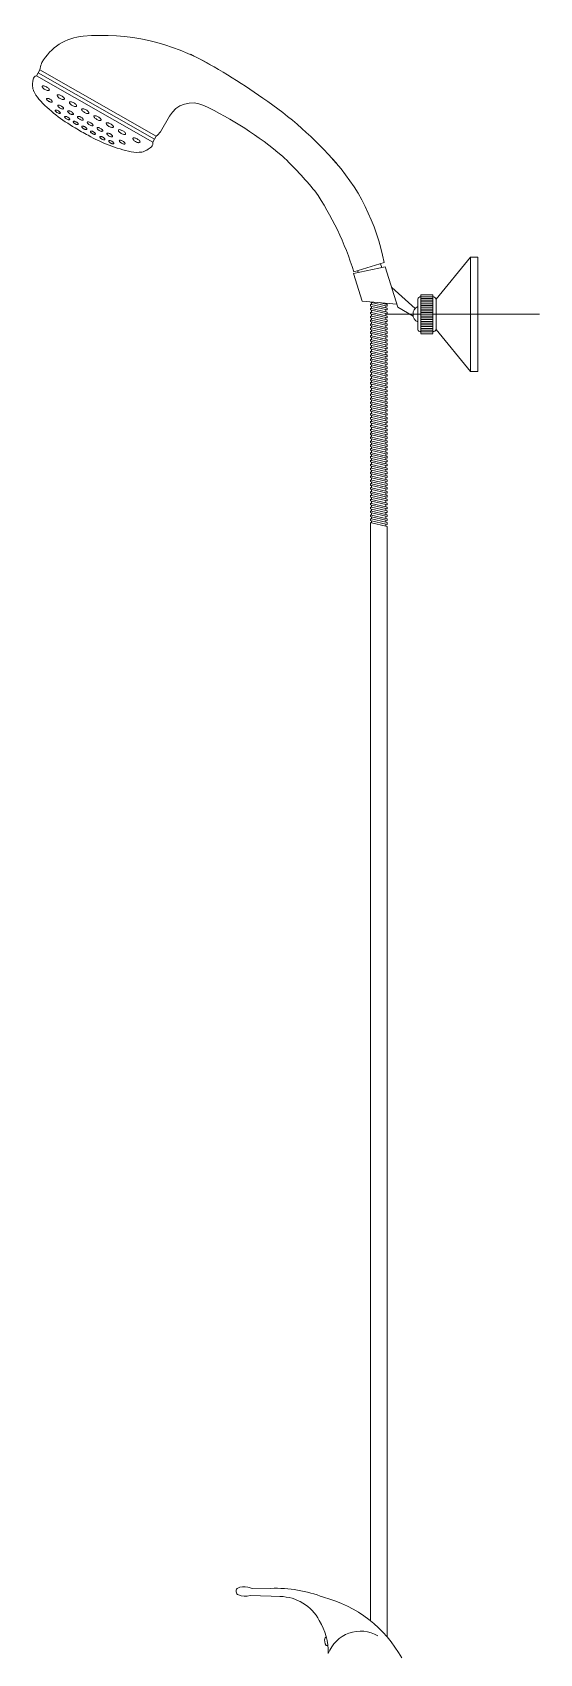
# Model space of a CAD drawing. Header units: inches. Extents: x 274208 to 641690, y -81912 to 129129.
# Drawn here: x 433524 to 433708, y -12801 to -12212 of the extents above; entities that cross this region are included whole.
import ezdxf

# ---------------------------------------------------------------- set-up
doc = ezdxf.new("R2010")
doc.units = ezdxf.units.IN
doc.header["$MEASUREMENT"] = 0
doc.layers.add('03.Manh', color=251, linetype='Continuous', lineweight=13)

# ---------------------------------------------------------------- blocks, each defined once
blk = doc.blocks.new('VOISEN')
for p, q in [((101.54, 1374.84), (167.65, 1412.54)), ((102.5, 1373.14), (168.61, 1410.85)), ((103.47, 1371.45), (169.58, 1409.15)), ((166.5, 1416.57), (166.51, 1416.56)), ((169.58, 1409.15), (167.65, 1412.54)), ((94.06, 1386.14), (99.08, 1377.34)), ((103.47, 1371.45), (101.54, 1374.84)), ((-81.03, 1306.12), (-81.03, 1241.34)), ((-76.75, 1306.12), (-81.03, 1306.12)), ((-76.75, 1306.12), (-76.75, 1241.34)), ((-57.26, 1282.36), (-76.75, 1306.12)), ((-28.34, 1300.66), (-35.68, 1277.79)), ((-28.34, 1300.66), (-10.43, 1296.78)), ((-27.77, 1303.05), (-10.57, 1297.78)), ((-26.45, 1300.25), (-25.78, 1302.44)), ((-13.16, 1297.37), (-12.82, 1298.47)), ((-45.35, 1276.99), (-32.13, 1288.85)), ((-10.43, 1296.78), (-15.41, 1281.26)), ((-57.26, 1282.36), (-57.26, 1273.73)), ((-55.46, 1284.71), (-55.46, 1262.75)), ((-48.68, 1284.71), (-55.46, 1284.71)), ((-48.68, 1283.71), (-55.46, 1283.71)), ((-48.68, 1282.71), (-55.46, 1282.71)), ((-48.68, 1281.71), (-55.46, 1281.71)), ((-48.68, 1280.71), (-55.46, 1280.71)), ((-48.68, 1279.71), (-55.46, 1279.71)), ((-48.68, 1262.75), (-48.68, 1284.71)), ((-46.87, 1282.36), (-46.87, 1273.73)), ((-35.11, 1279.56), (-15.41, 1281.26)), ((-29.46, 1279.39), (-28.73, 1279.56)), ((-29.46, 1279.39), (-29.46, 1278.39)), ((-28.73, 1279.56), (-24.99, 1280.43)), ((-28.73, 1278.56), (-20.73, 1280.43)), ((-28.73, 1280.11), (-28.73, 1279.56)), ((-28.73, 1277.35), (-20.73, 1279.22)), ((-20.73, 1280.43), (-20, 1280.61)), ((-20.73, 1280.43), (-20.73, 1279.22)), ((-20.73, 1279.22), (-20, 1279.39)), ((-20, 1280.86), (-20, 1280.61)), ((-20, 1279.39), (-20, 1278.39)), ((-29.09, 1273.73), (-116.06, 1273.73)), ((-57.26, 1265.1), (-57.26, 1273.73)), ((-48.68, 1278.71), (-55.46, 1278.71)), ((-48.68, 1277.71), (-55.46, 1277.71)), ((-48.68, 1276.71), (-55.46, 1276.71)), ((-48.68, 1275.71), (-55.46, 1275.71)), ((-48.68, 1274.71), (-55.46, 1274.71)), ((-48.68, 1273.71), (-55.46, 1273.71)), ((-48.68, 1272.71), (-55.46, 1272.71)), ((-48.68, 1271.71), (-55.46, 1271.71)), ((-48.68, 1270.71), (-55.46, 1270.71)), ((-46.87, 1265.1), (-46.87, 1273.73)), ((-44.31, 1272.71), (-35.68, 1277.79)), ((-29.46, 1278.39), (-28.73, 1278.56)), ((-29.46, 1277.18), (-28.73, 1277.35)), ((-29.46, 1277.18), (-29.46, 1276.18)), ((-29.46, 1276.18), (-28.73, 1276.35)), ((-29.46, 1274.96), (-28.73, 1275.13)), ((-29.46, 1274.96), (-29.46, 1273.97)), ((-29.46, 1273.97), (-28.73, 1274.14)), ((-29.46, 1272.75), (-28.73, 1272.92)), ((-29.46, 1272.75), (-29.46, 1271.76)), ((-29.46, 1271.76), (-28.73, 1271.93)), ((-29.46, 1270.54), (-28.73, 1270.71)), ((-29.46, 1270.54), (-29.46, 1269.54)), ((-28.73, 1278.56), (-28.73, 1277.35)), ((-28.73, 1276.35), (-20.73, 1278.22)), ((-28.73, 1275.13), (-20.73, 1277)), ((-28.73, 1276.35), (-28.73, 1275.13)), ((-28.73, 1274.14), (-20.73, 1276.01)), ((-28.73, 1272.92), (-20.73, 1274.79)), ((-28.73, 1274.14), (-28.73, 1272.92)), ((-28.73, 1271.93), (-20.73, 1273.8)), ((-28.73, 1270.71), (-20.73, 1272.58)), ((-28.73, 1271.93), (-28.73, 1270.71)), ((-28.73, 1269.71), (-20.73, 1271.58)), ((-28.73, 1268.5), (-20.73, 1270.37)), ((-20.73, 1278.22), (-20, 1278.39)), ((-20.73, 1278.22), (-20.73, 1277)), ((-20.73, 1277), (-20, 1277.18)), ((-20.73, 1276.01), (-20, 1276.18)), ((-20.73, 1276.01), (-20.73, 1274.79)), ((-20.73, 1274.79), (-20, 1274.96)), ((-20.73, 1273.8), (-20, 1273.97)), ((-20.73, 1273.8), (-20.73, 1272.58)), ((-20.73, 1272.58), (-20, 1272.75)), ((-20.73, 1271.58), (-20, 1271.76)), ((-20.73, 1271.58), (-20.73, 1270.37)), ((-20.73, 1270.37), (-20, 1270.54)), ((-20, 1277.18), (-20, 1276.18)), ((-20, 1274.96), (-20, 1273.97)), ((-20, 1272.75), (-20, 1271.76)), ((-20, 1270.54), (-20, 1269.54)), ((-57.26, 1265.1), (-76.75, 1241.34)), ((-48.68, 1269.71), (-55.46, 1269.71)), ((-48.68, 1268.71), (-55.46, 1268.71)), ((-48.68, 1267.71), (-55.46, 1267.71)), ((-48.68, 1266.71), (-55.46, 1266.71)), ((-48.68, 1265.71), (-55.46, 1265.71)), ((-48.68, 1264.71), (-55.46, 1264.71)), ((-48.68, 1263.71), (-55.46, 1263.71)), ((-48.68, 1262.71), (-55.46, 1262.71)), ((-29.46, 1269.54), (-28.73, 1269.71)), ((-29.46, 1268.33), (-28.73, 1268.5)), ((-29.46, 1268.33), (-29.46, 1267.33)), ((-29.46, 1267.33), (-28.73, 1267.5)), ((-29.46, 1266.11), (-28.73, 1266.28)), ((-29.46, 1266.11), (-29.46, 1265.12)), ((-29.46, 1265.12), (-28.73, 1265.29)), ((-29.46, 1263.9), (-28.73, 1264.07)), ((-29.46, 1263.9), (-29.46, 1262.91)), ((-29.46, 1262.91), (-28.73, 1263.08)), ((-29.46, 1261.69), (-28.73, 1261.86)), ((-29.46, 1261.69), (-29.46, 1260.69)), ((-29.46, 1260.69), (-28.73, 1260.86)), ((-28.73, 1269.71), (-28.73, 1268.5)), ((-28.73, 1267.5), (-20.73, 1269.37)), ((-28.73, 1266.28), (-20.73, 1268.15)), ((-28.73, 1267.5), (-28.73, 1266.28)), ((-28.73, 1265.29), (-20.73, 1267.16)), ((-28.73, 1264.07), (-20.73, 1265.94)), ((-28.73, 1265.29), (-28.73, 1264.07)), ((-28.73, 1263.08), (-20.73, 1264.95)), ((-28.73, 1261.86), (-20.73, 1263.73)), ((-28.73, 1263.08), (-28.73, 1261.86)), ((-28.73, 1260.86), (-20.73, 1262.73)), ((-28.73, 1259.65), (-20.73, 1261.52)), ((-28.73, 1260.86), (-28.73, 1259.65)), ((-20.73, 1269.37), (-20, 1269.54)), ((-20.73, 1269.37), (-20.73, 1268.15)), ((-20.73, 1268.15), (-20, 1268.33)), ((-20.73, 1267.16), (-20, 1267.33)), ((-20.73, 1267.16), (-20.73, 1265.94)), ((-20.73, 1265.94), (-20, 1266.11)), ((-20.73, 1264.95), (-20, 1265.12)), ((-20.73, 1264.95), (-20.73, 1263.73)), ((-20.73, 1263.73), (-20, 1263.9)), ((-20.73, 1262.73), (-20, 1262.91)), ((-20.73, 1262.73), (-20.73, 1261.52)), ((-20.73, 1261.52), (-20, 1261.69)), ((-20.73, 1260.52), (-20, 1260.69)), ((-20, 1268.33), (-20, 1267.33)), ((-20, 1266.11), (-20, 1265.12)), ((-20, 1263.9), (-20, 1262.91)), ((-20, 1261.69), (-20, 1260.69)), ((-29.46, 1259.48), (-28.73, 1259.65)), ((-29.46, 1259.48), (-29.46, 1258.48)), ((-29.46, 1258.48), (-28.73, 1258.65)), ((-29.46, 1257.26), (-28.73, 1257.43)), ((-29.46, 1257.26), (-29.46, 1256.27)), ((-29.46, 1256.27), (-28.73, 1256.44)), ((-29.46, 1255.05), (-28.73, 1255.22)), ((-29.46, 1255.05), (-29.46, 1254.06)), ((-29.46, 1254.06), (-28.73, 1254.23)), ((-29.46, 1252.84), (-28.73, 1253.01)), ((-29.46, 1252.84), (-29.46, 1251.84)), ((-29.46, 1251.84), (-28.73, 1252.01)), ((-28.73, 1258.65), (-20.73, 1260.52)), ((-28.73, 1257.43), (-20.73, 1259.3)), ((-28.73, 1258.65), (-28.73, 1257.43)), ((-28.73, 1256.44), (-20.73, 1258.31)), ((-28.73, 1255.22), (-20.73, 1257.09)), ((-28.73, 1256.44), (-28.73, 1255.22)), ((-28.73, 1254.23), (-20.73, 1256.1)), ((-28.73, 1253.01), (-20.73, 1254.88)), ((-28.73, 1254.23), (-28.73, 1253.01)), ((-28.73, 1252.01), (-20.73, 1253.88)), ((-28.73, 1250.8), (-20.73, 1252.67)), ((-28.73, 1252.01), (-28.73, 1250.8)), ((-28.73, 1249.8), (-20.73, 1251.67)), ((-20.73, 1260.52), (-20.73, 1259.3)), ((-20.73, 1259.3), (-20, 1259.48)), ((-20.73, 1258.31), (-20, 1258.48)), ((-20.73, 1258.31), (-20.73, 1257.09)), ((-20.73, 1257.09), (-20, 1257.26)), ((-20.73, 1256.1), (-20, 1256.27)), ((-20.73, 1256.1), (-20.73, 1254.88)), ((-20.73, 1254.88), (-20, 1255.05)), ((-20.73, 1253.88), (-20, 1254.06)), ((-20.73, 1253.88), (-20.73, 1252.67)), ((-20.73, 1252.67), (-20, 1252.84)), ((-20.73, 1251.67), (-20, 1251.84)), ((-20.73, 1251.67), (-20.73, 1250.45)), ((-20, 1259.48), (-20, 1258.48)), ((-20, 1257.26), (-20, 1256.27)), ((-20, 1255.05), (-20, 1254.06)), ((-20, 1252.84), (-20, 1251.84)), ((-29.46, 1250.63), (-28.73, 1250.8)), ((-29.46, 1250.63), (-29.46, 1249.63)), ((-29.46, 1249.63), (-28.73, 1249.8)), ((-29.46, 1248.41), (-28.73, 1248.58)), ((-29.46, 1248.41), (-29.46, 1247.42)), ((-29.46, 1247.42), (-28.73, 1247.59)), ((-29.46, 1246.2), (-28.73, 1246.37)), ((-29.46, 1246.2), (-29.46, 1245.21)), ((-29.46, 1245.21), (-28.73, 1245.38)), ((-29.46, 1243.99), (-28.73, 1244.16)), ((-29.46, 1243.99), (-29.46, 1242.99)), ((-29.46, 1242.99), (-28.73, 1243.16)), ((-28.73, 1248.58), (-20.73, 1250.45)), ((-28.73, 1249.8), (-28.73, 1248.58)), ((-28.73, 1247.59), (-20.73, 1249.46)), ((-28.73, 1246.37), (-20.73, 1248.24)), ((-28.73, 1247.59), (-28.73, 1246.37)), ((-28.73, 1245.38), (-20.73, 1247.25)), ((-28.73, 1244.16), (-20.73, 1246.03)), ((-28.73, 1245.38), (-28.73, 1244.16)), ((-28.73, 1243.16), (-20.73, 1245.03)), ((-28.73, 1241.95), (-20.73, 1243.82)), ((-28.73, 1243.16), (-28.73, 1241.95)), ((-28.73, 1240.95), (-20.73, 1242.82)), ((-20.73, 1250.45), (-20, 1250.63)), ((-20.73, 1249.46), (-20, 1249.63)), ((-20.73, 1249.46), (-20.73, 1248.24)), ((-20.73, 1248.24), (-20, 1248.41)), ((-20.73, 1247.25), (-20, 1247.42)), ((-20.73, 1247.25), (-20.73, 1246.03)), ((-20.73, 1246.03), (-20, 1246.2)), ((-20.73, 1245.03), (-20, 1245.21)), ((-20.73, 1245.03), (-20.73, 1243.82)), ((-20.73, 1243.82), (-20, 1243.99)), ((-20.73, 1242.82), (-20, 1242.99)), ((-20.73, 1242.82), (-20.73, 1241.6)), ((-20, 1250.63), (-20, 1249.63)), ((-20, 1248.41), (-20, 1247.42)), ((-20, 1246.2), (-20, 1245.21)), ((-20, 1243.99), (-20, 1242.99)), ((-76.75, 1241.34), (-81.03, 1241.34)), ((-29.46, 1241.78), (-28.73, 1241.95)), ((-29.46, 1241.78), (-29.46, 1240.78)), ((-29.46, 1240.78), (-28.73, 1240.95)), ((-29.46, 1239.56), (-28.73, 1239.73)), ((-29.46, 1239.56), (-29.46, 1238.57)), ((-29.46, 1238.57), (-28.73, 1238.74)), ((-29.46, 1237.35), (-28.73, 1237.52)), ((-29.46, 1237.35), (-29.46, 1236.36)), ((-29.46, 1236.36), (-28.73, 1236.53)), ((-29.46, 1235.14), (-28.73, 1235.31)), ((-29.46, 1235.14), (-29.46, 1234.14)), ((-29.46, 1234.14), (-28.73, 1234.31)), ((-29.46, 1232.93), (-28.73, 1233.1)), ((-28.73, 1239.73), (-20.73, 1241.6)), ((-28.73, 1240.95), (-28.73, 1239.73)), ((-28.73, 1238.74), (-20.73, 1240.61)), ((-28.73, 1237.52), (-20.73, 1239.39)), ((-28.73, 1238.74), (-28.73, 1237.52)), ((-28.73, 1236.53), (-20.73, 1238.4)), ((-28.73, 1235.31), (-20.73, 1237.18)), ((-28.73, 1236.53), (-28.73, 1235.31)), ((-28.73, 1234.31), (-20.73, 1236.18)), ((-28.73, 1233.1), (-20.73, 1234.97)), ((-28.73, 1234.31), (-28.73, 1233.1)), ((-28.73, 1232.1), (-20.73, 1233.97)), ((-20.73, 1241.6), (-20, 1241.78)), ((-20.73, 1240.61), (-20, 1240.78)), ((-20.73, 1240.61), (-20.73, 1239.39)), ((-20.73, 1239.39), (-20, 1239.56)), ((-20.73, 1238.4), (-20, 1238.57)), ((-20.73, 1238.4), (-20.73, 1237.18)), ((-20.73, 1237.18), (-20, 1237.35)), ((-20.73, 1236.18), (-20, 1236.36)), ((-20.73, 1236.18), (-20.73, 1234.97)), ((-20.73, 1234.97), (-20, 1235.14)), ((-20.73, 1233.97), (-20, 1234.14)), ((-20.73, 1233.97), (-20.73, 1232.75)), ((-20, 1241.78), (-20, 1240.78)), ((-20, 1239.56), (-20, 1238.57)), ((-20, 1237.35), (-20, 1236.36)), ((-20, 1235.14), (-20, 1234.14)), ((-29.46, 1232.93), (-29.46, 1231.93)), ((-29.46, 1231.93), (-28.73, 1232.1)), ((-29.46, 1230.71), (-28.73, 1230.88)), ((-29.46, 1230.71), (-29.46, 1229.72)), ((-29.46, 1229.72), (-28.73, 1229.89)), ((-29.46, 1228.5), (-28.73, 1228.67)), ((-29.46, 1228.5), (-29.46, 1227.51)), ((-29.46, 1227.51), (-28.73, 1227.68)), ((-29.46, 1226.29), (-28.73, 1226.46)), ((-29.46, 1226.29), (-29.46, 1225.29)), ((-29.46, 1225.29), (-28.73, 1225.46)), ((-29.46, 1224.08), (-28.73, 1224.25)), ((-29.46, 1224.08), (-29.46, 1223.08)), ((-28.73, 1230.88), (-20.73, 1232.75)), ((-28.73, 1232.1), (-28.73, 1230.88)), ((-28.73, 1229.89), (-20.73, 1231.76)), ((-28.73, 1228.67), (-20.73, 1230.54)), ((-28.73, 1229.89), (-28.73, 1228.67)), ((-28.73, 1227.68), (-20.73, 1229.55)), ((-28.73, 1226.46), (-20.73, 1228.33)), ((-28.73, 1227.68), (-28.73, 1226.46)), ((-28.73, 1225.46), (-20.73, 1227.33)), ((-28.73, 1224.25), (-20.73, 1226.12)), ((-28.73, 1225.46), (-28.73, 1224.25)), ((-28.73, 1223.25), (-20.73, 1225.12)), ((-28.73, 1222.03), (-20.73, 1223.9)), ((-20.73, 1232.75), (-20, 1232.93)), ((-20.73, 1231.76), (-20, 1231.93)), ((-20.73, 1231.76), (-20.73, 1230.54)), ((-20.73, 1230.54), (-20, 1230.71)), ((-20.73, 1229.55), (-20, 1229.72)), ((-20.73, 1229.55), (-20.73, 1228.33)), ((-20.73, 1228.33), (-20, 1228.5)), ((-20.73, 1227.33), (-20, 1227.51)), ((-20.73, 1227.33), (-20.73, 1226.12)), ((-20.73, 1226.12), (-20, 1226.29)), ((-20.73, 1225.12), (-20, 1225.29)), ((-20.73, 1225.12), (-20.73, 1223.9)), ((-20.73, 1223.9), (-20, 1224.08)), ((-20, 1232.93), (-20, 1231.93)), ((-20, 1230.71), (-20, 1229.72)), ((-20, 1228.5), (-20, 1227.51)), ((-20, 1226.29), (-20, 1225.29)), ((-20, 1224.08), (-20, 1223.08)), ((-29.46, 1223.08), (-28.73, 1223.25)), ((-29.46, 1221.86), (-28.73, 1222.03)), ((-29.46, 1221.86), (-29.46, 1220.87)), ((-29.46, 1220.87), (-28.73, 1221.04)), ((-29.46, 1219.65), (-28.73, 1219.82)), ((-29.46, 1219.65), (-29.46, 1218.66)), ((-29.46, 1218.66), (-28.73, 1218.83)), ((-29.46, 1217.44), (-28.73, 1217.61)), ((-29.46, 1217.44), (-29.46, 1216.44)), ((-29.46, 1216.44), (-28.73, 1216.61)), ((-29.46, 1215.23), (-28.73, 1215.4)), ((-29.46, 1215.23), (-29.46, 1214.23)), ((-28.73, 1223.25), (-28.73, 1222.03)), ((-28.73, 1221.04), (-20.73, 1222.91)), ((-28.73, 1219.82), (-20.73, 1221.69)), ((-28.73, 1221.04), (-28.73, 1219.82)), ((-28.73, 1218.83), (-20.73, 1220.7)), ((-28.73, 1217.61), (-20.73, 1219.48)), ((-28.73, 1218.83), (-28.73, 1217.61)), ((-28.73, 1216.61), (-20.73, 1218.48)), ((-28.73, 1215.4), (-20.73, 1217.27)), ((-28.73, 1216.61), (-28.73, 1215.4)), ((-28.73, 1214.4), (-20.73, 1216.27)), ((-28.73, 1213.18), (-20.73, 1215.05)), ((-20.73, 1222.91), (-20, 1223.08)), ((-20.73, 1222.91), (-20.73, 1221.69)), ((-20.73, 1221.69), (-20, 1221.86)), ((-20.73, 1220.7), (-20, 1220.87)), ((-20.73, 1220.7), (-20.73, 1219.48)), ((-20.73, 1219.48), (-20, 1219.65)), ((-20.73, 1218.48), (-20, 1218.66)), ((-20.73, 1218.48), (-20.73, 1217.27)), ((-20.73, 1217.27), (-20, 1217.44)), ((-20.73, 1216.27), (-20, 1216.44)), ((-20.73, 1216.27), (-20.73, 1215.05)), ((-20.73, 1215.05), (-20, 1215.23)), ((-20, 1221.86), (-20, 1220.87)), ((-20, 1219.65), (-20, 1218.66)), ((-20, 1217.44), (-20, 1216.44)), ((-20, 1215.23), (-20, 1214.23)), ((-29.46, 1214.23), (-28.73, 1214.4)), ((-29.46, 1213.01), (-28.73, 1213.18)), ((-29.46, 1213.01), (-29.46, 1212.02)), ((-29.46, 1212.02), (-28.73, 1212.19)), ((-29.46, 1210.8), (-28.73, 1210.97)), ((-29.46, 1210.8), (-29.46, 1209.81)), ((-29.46, 1209.81), (-28.73, 1209.98)), ((-29.46, 1208.59), (-28.73, 1208.76)), ((-29.46, 1208.59), (-29.46, 1207.59)), ((-29.46, 1207.59), (-28.73, 1207.76)), ((-29.46, 1206.38), (-28.73, 1206.55)), ((-29.46, 1206.38), (-29.46, 1205.38)), ((-29.46, 1205.38), (-28.73, 1205.55)), ((-28.73, 1214.4), (-28.73, 1213.18)), ((-28.73, 1212.19), (-20.73, 1214.06)), ((-28.73, 1210.97), (-20.73, 1212.84)), ((-28.73, 1212.19), (-28.73, 1210.97)), ((-28.73, 1209.98), (-20.73, 1211.85)), ((-28.73, 1208.76), (-20.73, 1210.63)), ((-28.73, 1209.98), (-28.73, 1208.76)), ((-28.73, 1207.76), (-20.73, 1209.63)), ((-28.73, 1206.55), (-20.73, 1208.42)), ((-28.73, 1207.76), (-28.73, 1206.55)), ((-28.73, 1205.55), (-20.73, 1207.42)), ((-28.73, 1204.33), (-20.73, 1206.2)), ((-28.73, 1205.55), (-28.73, 1204.33)), ((-20.73, 1214.06), (-20, 1214.23)), ((-20.73, 1214.06), (-20.73, 1212.84)), ((-20.73, 1212.84), (-20, 1213.01)), ((-20.73, 1211.85), (-20, 1212.02)), ((-20.73, 1211.85), (-20.73, 1210.63)), ((-20.73, 1210.63), (-20, 1210.8)), ((-20.73, 1209.63), (-20, 1209.81)), ((-20.73, 1209.63), (-20.73, 1208.42)), ((-20.73, 1208.42), (-20, 1208.59)), ((-20.73, 1207.42), (-20, 1207.59)), ((-20.73, 1207.42), (-20.73, 1206.2)), ((-20.73, 1206.2), (-20, 1206.38)), ((-20, 1213.01), (-20, 1212.02)), ((-20, 1210.8), (-20, 1209.81)), ((-20, 1208.59), (-20, 1207.59)), ((-20, 1206.38), (-20, 1205.38)), ((-29.46, 1204.16), (-28.73, 1204.33)), ((-29.46, 1204.16), (-29.46, 1203.17)), ((-29.46, 1203.17), (-28.73, 1203.34)), ((-29.46, 1201.95), (-28.73, 1202.12)), ((-29.46, 1201.95), (-29.46, 1200.96)), ((-29.46, 1200.96), (-28.73, 1201.13)), ((-29.46, 1199.74), (-28.73, 1199.91)), ((-29.46, 1199.74), (-29.46, 1198.74)), ((-29.46, 1198.74), (-28.73, 1198.91)), ((-29.46, 1197.53), (-28.73, 1197.7)), ((-29.46, 1197.53), (-29.46, 1196.53)), ((-29.46, 1196.53), (-28.73, 1196.7)), ((-28.73, 1203.34), (-20.73, 1205.21)), ((-28.73, 1202.12), (-20.73, 1203.99)), ((-28.73, 1203.34), (-28.73, 1202.12)), ((-28.73, 1201.13), (-20.73, 1203)), ((-28.73, 1199.91), (-20.73, 1201.78)), ((-28.73, 1201.13), (-28.73, 1199.91)), ((-28.73, 1198.91), (-20.73, 1200.78)), ((-28.73, 1197.7), (-20.73, 1199.57)), ((-28.73, 1198.91), (-28.73, 1197.7)), ((-28.73, 1196.7), (-20.73, 1198.57)), ((-28.73, 1195.48), (-20.73, 1197.35)), ((-28.73, 1196.7), (-28.73, 1195.48)), ((-28.73, 1194.49), (-20.73, 1196.36)), ((-20.73, 1205.21), (-20, 1205.38)), ((-20.73, 1205.21), (-20.73, 1203.99)), ((-20.73, 1203.99), (-20, 1204.16)), ((-20.73, 1203), (-20, 1203.17)), ((-20.73, 1203), (-20.73, 1201.78)), ((-20.73, 1201.78), (-20, 1201.95)), ((-20.73, 1200.78), (-20, 1200.96)), ((-20.73, 1200.78), (-20.73, 1199.57)), ((-20.73, 1199.57), (-20, 1199.74)), ((-20.73, 1198.57), (-20, 1198.74)), ((-20.73, 1198.57), (-20.73, 1197.35)), ((-20.73, 1197.35), (-20, 1197.53)), ((-20.73, 1196.36), (-20, 1196.53)), ((-20.73, 1196.36), (-20.73, 1195.14)), ((-20, 1204.16), (-20, 1203.17)), ((-20, 1201.95), (-20, 1200.96)), ((-20, 1199.74), (-20, 1198.74)), ((-20, 1197.53), (-20, 1196.53)), ((-29.46, 1195.31), (-28.73, 1195.48)), ((-29.46, 1195.31), (-29.46, 1194.32)), ((-29.46, 1194.32), (-28.73, 1194.49)), ((-29.46, 1193.1), (-28.73, 1193.27)), ((-29.46, 1193.1), (-29.46, 1192.11)), ((-29.46, 1192.11), (-28.73, 1192.28)), ((-29.46, 1190.89), (-28.73, 1191.06)), ((-29.46, 1190.89), (-29.46, 1189.89)), ((-29.46, 1189.89), (-28.73, 1190.06)), ((-29.46, 1188.68), (-28.73, 1188.85)), ((-29.46, 1188.68), (-29.46, 1187.68)), ((-29.46, 1187.68), (-28.73, 1187.85)), ((-28.73, 1193.27), (-20.73, 1195.14)), ((-28.73, 1194.49), (-28.73, 1193.27)), ((-28.73, 1192.28), (-20.73, 1194.15)), ((-28.73, 1191.06), (-20.73, 1192.93)), ((-28.73, 1192.28), (-28.73, 1191.06)), ((-28.73, 1190.06), (-20.73, 1191.93)), ((-28.73, 1188.85), (-20.73, 1190.72)), ((-28.73, 1190.06), (-28.73, 1188.85)), ((-28.73, 1187.85), (-20.73, 1189.72)), ((-28.73, 1186.63), (-20.73, 1188.5)), ((-28.73, 1187.85), (-28.73, 1186.63)), ((-28.73, 1185.64), (-20.73, 1187.51)), ((-20.73, 1195.14), (-20, 1195.31)), ((-20.73, 1194.15), (-20, 1194.32)), ((-20.73, 1194.15), (-20.73, 1192.93)), ((-20.73, 1192.93), (-20, 1193.1)), ((-20.73, 1191.93), (-20, 1192.11)), ((-20.73, 1191.93), (-20.73, 1190.72)), ((-20.73, 1190.72), (-20, 1190.89)), ((-20.73, 1189.72), (-20, 1189.89)), ((-20.73, 1189.72), (-20.73, 1188.5)), ((-20.73, 1188.5), (-20, 1188.68)), ((-20.73, 1187.51), (-20, 1187.68)), ((-20.73, 1187.51), (-20.73, 1186.29)), ((-20, 1195.31), (-20, 1194.32)), ((-20, 1193.1), (-20, 1192.11)), ((-20, 1190.89), (-20, 1189.89)), ((-20, 1188.68), (-20, 1187.68)), ((-29.46, 1186.46), (-28.73, 1186.63)), ((-29.46, 1186.46), (-29.46, 1185.47)), ((-29.46, 1185.47), (-28.73, 1185.64)), ((-29.46, 1184.25), (-28.73, 1184.42)), ((-29.46, 1184.25), (-29.46, 1183.26)), ((-29.46, 1183.26), (-28.73, 1183.43)), ((-29.46, 1182.04), (-28.73, 1182.21)), ((-29.46, 1182.04), (-29.46, 1181.04)), ((-29.46, 1181.04), (-28.73, 1181.21)), ((-29.46, 1179.83), (-28.73, 1180)), ((-29.46, 1179.83), (-29.46, 1178.83)), ((-29.46, 1178.83), (-28.73, 1179)), ((-28.73, 1184.42), (-20.73, 1186.29)), ((-28.73, 1185.64), (-28.73, 1184.42)), ((-28.73, 1183.43), (-20.73, 1185.3)), ((-28.73, 1182.21), (-20.73, 1184.08)), ((-28.73, 1183.43), (-28.73, 1182.21)), ((-28.73, 1181.21), (-20.73, 1183.08)), ((-28.73, 1180), (-20.73, 1181.87)), ((-28.73, 1181.21), (-28.73, 1180)), ((-28.73, 1179), (-20.73, 1180.87)), ((-28.73, 1177.78), (-20.73, 1179.65)), ((-28.73, 1179), (-28.73, 1177.78)), ((-28.73, 1176.79), (-20.73, 1178.66)), ((-20.73, 1186.29), (-20, 1186.46)), ((-20.73, 1185.3), (-20, 1185.47)), ((-20.73, 1185.3), (-20.73, 1184.08)), ((-20.73, 1184.08), (-20, 1184.25)), ((-20.73, 1183.08), (-20, 1183.26)), ((-20.73, 1183.08), (-20.73, 1181.87)), ((-20.73, 1181.87), (-20, 1182.04)), ((-20.73, 1180.87), (-20, 1181.04)), ((-20.73, 1180.87), (-20.73, 1179.65)), ((-20.73, 1179.65), (-20, 1179.83)), ((-20.73, 1178.66), (-20, 1178.83)), ((-20.73, 1178.66), (-20.73, 1177.44)), ((-20, 1186.46), (-20, 1185.47)), ((-20, 1184.25), (-20, 1183.26)), ((-20, 1182.04), (-20, 1181.04)), ((-20, 1179.83), (-20, 1178.83)), ((-29.46, 1177.61), (-28.73, 1177.78)), ((-29.46, 1177.61), (-29.46, 1176.62)), ((-29.46, 1176.62), (-28.73, 1176.79)), ((-29.46, 1175.4), (-28.73, 1175.57)), ((-29.46, 1175.4), (-29.46, 1174.41)), ((-29.46, 1174.41), (-28.73, 1174.58)), ((-29.46, 1173.19), (-28.73, 1173.36)), ((-29.46, 1173.19), (-29.46, 1172.19)), ((-29.46, 1172.19), (-28.73, 1172.36)), ((-29.46, 1170.98), (-28.73, 1171.15)), ((-29.46, 1170.98), (-29.46, 1169.98)), ((-29.46, 1169.98), (-28.73, 1170.15)), ((-29.46, 1168.76), (-28.73, 1168.93)), ((-29.46, 1168.76), (-29.46, 1167.77)), ((-28.73, 1175.57), (-20.73, 1177.44)), ((-28.73, 1176.79), (-28.73, 1175.57)), ((-28.73, 1174.58), (-20.73, 1176.45)), ((-28.73, 1173.36), (-20.73, 1175.23)), ((-28.73, 1174.58), (-28.73, 1173.36)), ((-28.73, 1172.36), (-20.73, 1174.23)), ((-28.73, 1171.15), (-20.73, 1173.02)), ((-28.73, 1172.36), (-28.73, 1171.15)), ((-28.73, 1170.15), (-20.73, 1172.02)), ((-28.73, 1168.93), (-20.73, 1170.8)), ((-28.73, 1170.15), (-28.73, 1168.93)), ((-28.73, 1167.94), (-20.73, 1169.81)), ((-20.73, 1177.44), (-20, 1177.61)), ((-20.73, 1176.45), (-20, 1176.62)), ((-20.73, 1176.45), (-20.73, 1175.23)), ((-20.73, 1175.23), (-20, 1175.4)), ((-20.73, 1174.23), (-20, 1174.41)), ((-20.73, 1174.23), (-20.73, 1173.02)), ((-20.73, 1173.02), (-20, 1173.19)), ((-20.73, 1172.02), (-20, 1172.19)), ((-20.73, 1172.02), (-20.73, 1170.8)), ((-20.73, 1170.8), (-20, 1170.98)), ((-20.73, 1169.81), (-20, 1169.98)), ((-20.73, 1169.81), (-20.73, 1168.59)), ((-20.73, 1168.59), (-20, 1168.76)), ((-20, 1177.61), (-20, 1176.62)), ((-20, 1175.4), (-20, 1174.41)), ((-20, 1173.19), (-20, 1172.19)), ((-20, 1170.98), (-20, 1169.98)), ((-20, 1168.76), (-20, 1167.77)), ((-29.46, 1167.77), (-28.73, 1167.94)), ((-29.46, 1166.55), (-28.73, 1166.72)), ((-29.46, 1166.55), (-29.46, 1165.56)), ((-29.46, 1165.56), (-28.73, 1165.73)), ((-29.46, 1164.34), (-28.73, 1164.51)), ((-29.46, 1164.34), (-29.46, 1163.34)), ((-29.46, 1163.34), (-28.73, 1163.51)), ((-29.46, 1162.13), (-28.73, 1162.3)), ((-29.46, 1162.13), (-29.46, 1161.13)), ((-29.46, 1161.13), (-28.73, 1161.3)), ((-29.46, 1159.91), (-28.73, 1160.08)), ((-29.46, 1159.91), (-29.46, 1158.92)), ((-28.73, 1166.72), (-20.73, 1168.59)), ((-28.73, 1167.94), (-28.73, 1166.72)), ((-28.73, 1165.73), (-20.73, 1167.6)), ((-28.73, 1164.51), (-20.73, 1166.38)), ((-28.73, 1165.73), (-28.73, 1164.51)), ((-28.73, 1163.51), (-20.73, 1165.38)), ((-28.73, 1162.3), (-20.73, 1164.17)), ((-28.73, 1163.51), (-28.73, 1162.3)), ((-28.73, 1161.3), (-20.73, 1163.17)), ((-28.73, 1160.08), (-20.73, 1161.95)), ((-28.73, 1161.3), (-28.73, 1160.08)), ((-28.73, 1159.09), (-20.73, 1160.96)), ((-28.73, 1157.87), (-20.73, 1159.74)), ((-20.73, 1167.6), (-20, 1167.77)), ((-20.73, 1167.6), (-20.73, 1166.38)), ((-20.73, 1166.38), (-20, 1166.55)), ((-20.73, 1165.38), (-20, 1165.56)), ((-20.73, 1165.38), (-20.73, 1164.17)), ((-20.73, 1164.17), (-20, 1164.34)), ((-20.73, 1163.17), (-20, 1163.34)), ((-20.73, 1163.17), (-20.73, 1161.95)), ((-20.73, 1161.95), (-20, 1162.13)), ((-20.73, 1160.96), (-20, 1161.13)), ((-20.73, 1160.96), (-20.73, 1159.74)), ((-20.73, 1159.74), (-20, 1159.91)), ((-20, 1166.55), (-20, 1165.56)), ((-20, 1164.34), (-20, 1163.34)), ((-20, 1162.13), (-20, 1161.13)), ((-20, 1159.91), (-20, 1158.92)), ((-29.46, 1158.92), (-28.73, 1159.09)), ((-29.46, 1157.7), (-28.73, 1157.87)), ((-29.46, 1157.7), (-29.46, 1156.71)), ((-29.46, 1156.71), (-28.73, 1156.88)), ((-29.46, 1155.49), (-28.73, 1155.66)), ((-29.46, 1155.49), (-29.46, 1154.49)), ((-29.46, 1154.49), (-28.73, 1154.66)), ((-29.46, 1153.28), (-28.73, 1153.45)), ((-29.46, 1153.28), (-29.46, 523.1)), ((-28.73, 1159.09), (-28.73, 1157.87)), ((-28.73, 1156.88), (-20.73, 1158.75)), ((-28.73, 1155.66), (-20.73, 1157.53)), ((-28.73, 1156.88), (-28.73, 1155.66)), ((-28.73, 1154.66), (-20.73, 1156.53)), ((-28.73, 1153.45), (-20.73, 1155.32)), ((-28.73, 1154.66), (-28.73, 1153.45)), ((-20.73, 1158.75), (-20, 1158.92)), ((-20.73, 1158.75), (-20.73, 1157.53)), ((-20.73, 1157.53), (-20, 1157.7)), ((-20.73, 1156.53), (-20, 1156.71)), ((-20.73, 1156.53), (-20.73, 1155.32)), ((-20.73, 1155.32), (-20, 1155.49)), ((-20, 1157.7), (-20, 1156.71)), ((-20, 1155.49), (-20, 532.24)), ((30.38, 545.92), (48.18, 546.49)), ((33.34, 550.61), (47.16, 550.43))]:
    blk.add_line(p, q)
for centre, radius, start, end in [((132.69, 1309.24), 122.8, 85.20807, 120.14672), ((140.44, 1401.71), 30, 29.69706, 85.20807), ((247.4, 1103.35), 358.47, 117.50902, 125.15375), ((160.55, 1413.97), 6.5, 17.57884, 23.49548), ((141.38, 1407.35), 26.78, 11.17514, 18.68798), ((168.85, 1406.66), 2.59, 9.39296, 73.68309), ((162.59, 1401.06), 0.371, 161.8254, 209.69706), ((163.89, 1400.63), 1.74, 140.23517, 161.8254), ((162.59, 1401.06), 0.371, 209.69706, 257.56873), ((162.88, 1402.4), 1.74, 257.56873, 279.15895), ((165.24, 1399.51), 3.5, 128.51799, 140.23517), ((166.91, 1397.42), 6.17, 119.69706, 128.51799), ((162.6, 1404.14), 3.5, 279.15895, 290.87614), ((166.91, 1397.42), 6.17, 110.87614, 119.69706), ((161.65, 1406.63), 6.17, 290.87614, 299.69706), ((165.96, 1399.91), 3.5, 99.15895, 110.87614), ((161.65, 1406.63), 6.17, 299.69706, 308.51799), ((165.68, 1401.65), 1.74, 77.56873, 99.15895), ((163.31, 1404.54), 3.5, 308.51799, 320.23517), ((164.67, 1403.42), 1.74, 320.23517, 341.8254), ((165.97, 1402.99), 0.371, 29.69706, 77.56873), ((165.97, 1402.99), 0.371, 341.8254, 29.69706), ((151.16, 1409.79), 22.04, 320.60458, 334.86681), ((166.26, 1402.57), 5.31, 336.2833, 356.28705), ((159.21, 1404.29), 12.52, 350.48852, 12.89388), ((166.82, 1212.32), 223, 124.3458, 138.70761), ((163, 1205.77), 206.39, 115.35979, 130.15883), ((81.03, 1378.71), 15, 29.69706, 115.35979), ((144.47, 1384.44), 6.17, 119.69706, 128.51799), ((144.47, 1384.44), 6.17, 110.87614, 119.69706), ((143.52, 1386.93), 3.5, 99.15895, 110.87614), ((143.24, 1388.67), 1.74, 77.56873, 99.15895), ((142.23, 1390.43), 1.74, 320.23517, 341.8254), ((143.53, 1390.01), 0.371, 29.69706, 77.56873), ((143.53, 1390.01), 0.371, 341.8254, 29.69706), ((147.1, 1392.04), 0.371, 161.8254, 209.69706), ((148.4, 1391.62), 1.74, 140.23517, 161.8254), ((147.1, 1392.04), 0.371, 209.69706, 257.56873), ((147.4, 1393.38), 1.74, 257.56873, 279.15895), ((149.76, 1390.49), 3.5, 128.51799, 140.23517), ((151.42, 1388.4), 6.17, 119.69706, 128.51799), ((104.82, 1454.97), 86.7, 299.555, 316.96818), ((147.12, 1395.12), 3.5, 279.15895, 290.87614), ((151.42, 1388.4), 6.17, 110.87614, 119.69706), ((146.16, 1397.61), 6.17, 290.87614, 299.69706), ((150.47, 1390.89), 3.5, 99.15895, 110.87614), ((146.16, 1397.61), 6.17, 299.69706, 308.51799), ((150.19, 1392.63), 1.74, 77.56873, 99.15895), ((147.83, 1395.53), 3.5, 308.51799, 320.23517), ((149.18, 1394.4), 1.74, 320.23517, 341.8254), ((150.48, 1393.97), 0.371, 29.69706, 77.56873), ((150.48, 1393.97), 0.371, 341.8254, 29.69706), ((154.05, 1396.01), 0.371, 161.8254, 209.69706), ((155.35, 1395.58), 1.74, 140.23517, 161.8254), ((154.05, 1396.01), 0.371, 209.69706, 257.56873), ((154.35, 1397.34), 1.74, 257.56873, 279.15895), ((156.71, 1394.45), 3.5, 128.51799, 140.23517), ((154.39, 1390.56), 0.297, 161.8254, 209.69706), ((155.43, 1390.22), 1.39, 140.23517, 161.8254), ((154.39, 1390.56), 0.297, 209.69706, 257.56873), ((154.63, 1391.63), 1.39, 257.56873, 279.15895), ((156.52, 1389.32), 2.8, 128.51799, 140.23517), ((158.37, 1392.36), 6.17, 119.69706, 128.51799), ((154.06, 1399.08), 3.5, 279.15895, 290.87614), ((157.85, 1387.65), 4.94, 119.69706, 128.51799), ((154.41, 1393.02), 2.8, 279.15895, 290.87614), ((158.37, 1392.36), 6.17, 110.87614, 119.69706), ((153.11, 1401.58), 6.17, 290.87614, 299.69706), ((157.85, 1387.65), 4.94, 110.87614, 119.69706), ((153.64, 1395.02), 4.94, 290.87614, 299.69706), ((157.09, 1389.64), 2.8, 99.15895, 110.87614), ((153.64, 1395.02), 4.94, 299.69706, 308.51799), ((157.42, 1394.86), 3.5, 99.15895, 110.87614), ((153.11, 1401.58), 6.17, 299.69706, 308.51799), ((156.86, 1391.03), 1.39, 77.56873, 99.15895), ((154.97, 1393.35), 2.8, 308.51799, 320.23517), ((157.14, 1396.6), 1.74, 77.56873, 99.15895), ((154.78, 1399.49), 3.5, 308.51799, 320.23517), ((159.25, 1385.47), 4.32, 110.87614, 119.69706), ((156.06, 1392.44), 1.39, 320.23517, 341.8254), ((157.1, 1392.1), 0.297, 29.69706, 77.56873), ((157.1, 1392.1), 0.297, 341.8254, 29.69706), ((156.13, 1398.36), 1.74, 320.23517, 341.8254), ((157.43, 1397.93), 0.371, 29.69706, 77.56873), ((158.58, 1387.22), 2.45, 99.15895, 110.87614), ((157.43, 1397.93), 0.371, 341.8254, 29.69706), ((158.39, 1388.43), 1.22, 77.56873, 99.15895), ((158.59, 1389.37), 0.259, 29.69706, 77.56873), ((158.59, 1389.37), 0.259, 341.8254, 29.69706), ((160.85, 1394.42), 0.297, 161.8254, 209.69706), ((161.89, 1394.08), 1.39, 140.23517, 161.8254), ((160.85, 1394.42), 0.297, 209.69706, 257.56873), ((161.08, 1395.49), 1.39, 257.56873, 279.15895), ((162.97, 1393.18), 2.8, 128.51799, 140.23517), ((164.3, 1391.51), 4.94, 119.69706, 128.51799), ((160.86, 1396.89), 2.8, 279.15895, 290.87614), ((164.3, 1391.51), 4.94, 110.87614, 119.69706), ((160.1, 1398.88), 4.94, 290.87614, 299.69706), ((163.54, 1393.51), 2.8, 99.15895, 110.87614), ((160.1, 1398.88), 4.94, 299.69706, 308.51799), ((163.32, 1394.9), 1.39, 77.56873, 99.15895), ((161.43, 1397.21), 2.8, 308.51799, 320.23517), ((162.51, 1396.31), 1.39, 320.23517, 341.8254), ((163.55, 1395.97), 0.297, 29.69706, 77.56873), ((163.55, 1395.97), 0.297, 341.8254, 29.69706), ((126.25, 1380.15), 0.371, 161.8254, 209.69706), ((127.55, 1379.73), 1.74, 140.23517, 161.8254), ((128.91, 1378.6), 3.5, 128.51799, 140.23517), ((130.57, 1376.51), 6.17, 119.69706, 128.51799), ((130.57, 1376.51), 6.17, 110.87614, 119.69706), ((125.32, 1385.72), 6.17, 290.87614, 299.69706), ((129.62, 1379), 3.5, 99.15895, 110.87614), ((125.32, 1385.72), 6.17, 299.69706, 308.51799), ((129.34, 1380.74), 1.74, 77.56873, 99.15895), ((126.98, 1383.64), 3.5, 308.51799, 320.23517), ((128.33, 1382.51), 1.74, 320.23517, 341.8254), ((129.63, 1382.08), 0.371, 29.69706, 77.56873), ((129.63, 1382.08), 0.371, 341.8254, 29.69706), ((133.2, 1384.12), 0.371, 161.8254, 209.69706), ((134.5, 1383.69), 1.74, 140.23517, 161.8254), ((133.2, 1384.12), 0.371, 209.69706, 257.56873), ((133.5, 1385.45), 1.74, 257.56873, 279.15895), ((135.86, 1382.56), 3.5, 128.51799, 140.23517), ((137.52, 1380.47), 6.17, 119.69706, 128.51799), ((133.22, 1387.19), 3.5, 279.15895, 290.87614), ((137.52, 1380.47), 6.17, 110.87614, 119.69706), ((132.27, 1389.69), 6.17, 290.87614, 299.69706), ((136.57, 1382.97), 3.5, 99.15895, 110.87614), ((132.27, 1389.69), 6.17, 299.69706, 308.51799), ((136.29, 1384.71), 1.74, 77.56873, 99.15895), ((133.93, 1387.6), 3.5, 308.51799, 320.23517), ((135.28, 1386.47), 1.74, 320.23517, 341.8254), ((136.58, 1386.04), 0.371, 29.69706, 77.56873), ((136.58, 1386.04), 0.371, 341.8254, 29.69706), ((137.72, 1381.05), 0.297, 161.8254, 209.69706), ((138.76, 1380.71), 1.39, 140.23517, 161.8254), ((137.72, 1381.05), 0.297, 209.69706, 257.56873), ((137.95, 1382.12), 1.39, 257.56873, 279.15895), ((139.84, 1379.8), 2.8, 128.51799, 140.23517), ((141.17, 1378.13), 4.94, 119.69706, 128.51799), ((137.73, 1383.51), 2.8, 279.15895, 290.87614), ((141.17, 1378.13), 4.94, 110.87614, 119.69706), ((136.97, 1385.51), 4.94, 290.87614, 299.69706), ((140.41, 1380.13), 2.8, 99.15895, 110.87614), ((136.97, 1385.51), 4.94, 299.69706, 308.51799), ((140.15, 1388.08), 0.371, 161.8254, 209.69706), ((141.45, 1387.65), 1.74, 140.23517, 161.8254), ((140.15, 1388.08), 0.371, 209.69706, 257.56873), ((140.19, 1381.52), 1.39, 77.56873, 99.15895), ((138.3, 1383.83), 2.8, 308.51799, 320.23517), ((140.45, 1389.42), 1.74, 257.56873, 279.15895), ((142.81, 1386.53), 3.5, 128.51799, 140.23517), ((139.38, 1382.93), 1.39, 320.23517, 341.8254), ((140.42, 1382.59), 0.297, 29.69706, 77.56873), ((140.42, 1382.59), 0.297, 341.8254, 29.69706), ((140.17, 1391.16), 3.5, 279.15895, 290.87614), ((139.22, 1393.65), 6.17, 290.87614, 299.69706), ((144.2, 1376.33), 4.32, 110.87614, 119.69706), ((139.22, 1393.65), 6.17, 299.69706, 308.51799), ((143.53, 1378.08), 2.45, 99.15895, 110.87614), ((143.28, 1384.22), 0.297, 161.8254, 209.69706), ((144.32, 1383.88), 1.39, 140.23517, 161.8254), ((143.28, 1384.22), 0.297, 209.69706, 257.56873), ((140.88, 1391.56), 3.5, 308.51799, 320.23517), ((143.34, 1379.3), 1.22, 77.56873, 99.15895), ((143.51, 1385.29), 1.39, 257.56873, 279.15895), ((145.4, 1382.98), 2.8, 128.51799, 140.23517), ((143.54, 1380.23), 0.259, 29.69706, 77.56873), ((146.73, 1381.3), 4.94, 119.69706, 128.51799), ((143.29, 1386.68), 2.8, 279.15895, 290.87614), ((143.54, 1380.23), 0.259, 341.8254, 29.69706), ((146.73, 1381.3), 4.94, 110.87614, 119.69706), ((142.53, 1388.68), 4.94, 290.87614, 299.69706), ((145.97, 1383.3), 2.8, 99.15895, 110.87614), ((142.53, 1388.68), 4.94, 299.69706, 308.51799), ((145.74, 1384.69), 1.39, 77.56873, 99.15895), ((143.86, 1387.01), 2.8, 308.51799, 320.23517), ((146.04, 1381.66), 0.259, 161.8254, 209.69706), ((146.95, 1381.36), 1.22, 140.23517, 161.8254), ((146.04, 1381.66), 0.259, 209.69706, 257.56873), ((146.25, 1382.59), 1.22, 257.56873, 279.15895), ((144.94, 1386.1), 1.39, 320.23517, 341.8254), ((147.9, 1380.57), 2.45, 128.51799, 140.23517), ((145.98, 1385.76), 0.297, 29.69706, 77.56873), ((145.98, 1385.76), 0.297, 341.8254, 29.69706), ((149.06, 1379.11), 4.32, 119.69706, 128.51799), ((146.05, 1383.81), 2.45, 279.15895, 290.87614), ((149.06, 1379.11), 4.32, 110.87614, 119.69706), ((145.38, 1385.56), 4.32, 290.87614, 299.69706), ((148.4, 1380.85), 2.45, 99.15895, 110.87614), ((145.38, 1385.56), 4.32, 299.69706, 308.51799), ((148.2, 1382.07), 1.22, 77.56873, 99.15895), ((146.55, 1384.1), 2.45, 308.51799, 320.23517), ((147.5, 1383.31), 1.22, 320.23517, 341.8254), ((148.41, 1383.01), 0.259, 29.69706, 77.56873), ((148.83, 1387.39), 0.297, 161.8254, 209.69706), ((149.88, 1387.05), 1.39, 140.23517, 161.8254), ((148.83, 1387.39), 0.297, 209.69706, 257.56873), ((148.41, 1383.01), 0.259, 341.8254, 29.69706), ((149.07, 1388.46), 1.39, 257.56873, 279.15895), ((150.96, 1386.15), 2.8, 128.51799, 140.23517), ((152.29, 1384.48), 4.94, 119.69706, 128.51799), ((148.85, 1389.85), 2.8, 279.15895, 290.87614), ((152.29, 1384.48), 4.94, 110.87614, 119.69706), ((148.09, 1391.85), 4.94, 290.87614, 299.69706), ((151.53, 1386.47), 2.8, 99.15895, 110.87614), ((148.09, 1391.85), 4.94, 299.69706, 308.51799), ((150.9, 1384.43), 0.259, 161.8254, 209.69706), ((151.81, 1384.13), 1.22, 140.23517, 161.8254), ((150.9, 1384.43), 0.259, 209.69706, 257.56873), ((151.11, 1385.37), 1.22, 257.56873, 279.15895), ((152.76, 1383.34), 2.45, 128.51799, 140.23517), ((151.3, 1387.86), 1.39, 77.56873, 99.15895), ((149.41, 1390.18), 2.8, 308.51799, 320.23517), ((153.93, 1381.88), 4.32, 119.69706, 128.51799), ((150.91, 1386.59), 2.45, 279.15895, 290.87614), ((150.5, 1389.27), 1.39, 320.23517, 341.8254), ((151.54, 1388.93), 0.297, 29.69706, 77.56873), ((153.93, 1381.88), 4.32, 110.87614, 119.69706), ((150.25, 1388.33), 4.32, 290.87614, 299.69706), ((151.54, 1388.93), 0.297, 341.8254, 29.69706), ((153.26, 1383.63), 2.45, 99.15895, 110.87614), ((150.25, 1388.33), 4.32, 299.69706, 308.51799), ((153.06, 1384.85), 1.22, 77.56873, 99.15895), ((151.41, 1386.87), 2.45, 308.51799, 320.23517), ((152.36, 1386.08), 1.22, 320.23517, 341.8254), ((153.27, 1385.78), 0.259, 29.69706, 77.56873), ((153.27, 1385.78), 0.259, 341.8254, 29.69706), ((156.23, 1388.02), 0.259, 161.8254, 209.69706), ((157.14, 1387.72), 1.22, 140.23517, 161.8254), ((156.23, 1388.02), 0.259, 209.69706, 257.56873), ((156.43, 1388.96), 1.22, 257.56873, 279.15895), ((158.09, 1386.93), 2.45, 128.51799, 140.23517), ((159.25, 1385.47), 4.32, 119.69706, 128.51799), ((156.24, 1390.17), 2.45, 279.15895, 290.87614), ((155.57, 1391.92), 4.32, 290.87614, 299.69706), ((155.57, 1391.92), 4.32, 299.69706, 308.51799), ((156.73, 1390.46), 2.45, 308.51799, 320.23517), ((157.68, 1389.67), 1.22, 320.23517, 341.8254), ((119.38, 1394.81), 26.78, 220.70615, 228.21899), ((105.98, 1370.81), 2.59, 165.71103, 230.00117), ((111.1, 1371.51), 0.371, 161.8254, 209.69706), ((112.4, 1371.09), 1.74, 140.23517, 161.8254), ((111.1, 1371.51), 0.371, 209.69706, 257.56873), ((111.4, 1372.85), 1.74, 257.56873, 279.15895), ((113.76, 1369.96), 3.5, 128.51799, 140.23517), ((115.42, 1367.87), 6.17, 119.69706, 128.51799), ((111.12, 1374.59), 3.5, 279.15895, 290.87614), ((115.42, 1367.87), 6.17, 110.87614, 119.69706), ((110.17, 1377.08), 6.17, 290.87614, 299.69706), ((114.47, 1370.36), 3.5, 99.15895, 110.87614), ((110.17, 1377.08), 6.17, 299.69706, 308.51799), ((114.19, 1372.1), 1.74, 77.56873, 99.15895), ((111.83, 1375), 3.5, 308.51799, 320.23517), ((113.18, 1373.87), 1.74, 320.23517, 341.8254), ((114.49, 1373.44), 0.371, 29.69706, 77.56873), ((114.49, 1373.44), 0.371, 341.8254, 29.69706), ((97.1, 1450.57), 86.7, 282.42595, 299.76862), ((119.3, 1376.19), 0.371, 161.8254, 209.69706), ((120.6, 1375.76), 1.74, 140.23517, 161.8254), ((119.3, 1376.19), 0.371, 209.69706, 257.56873), ((119.6, 1377.53), 1.74, 257.56873, 279.15895), ((120.55, 1370.32), 1.39, 140.23517, 161.8254), ((121.96, 1374.64), 3.5, 128.51799, 140.23517), ((121.63, 1369.42), 2.8, 128.51799, 140.23517), ((123.62, 1372.55), 6.17, 119.69706, 128.51799), ((119.32, 1379.27), 3.5, 279.15895, 290.87614), ((122.96, 1367.75), 4.94, 119.69706, 128.51799), ((122.96, 1367.75), 4.94, 110.87614, 119.69706), ((123.62, 1372.55), 6.17, 110.87614, 119.69706), ((118.37, 1381.76), 6.17, 290.87614, 299.69706), ((122.2, 1369.74), 2.8, 99.15895, 110.87614), ((118.76, 1375.12), 4.94, 299.69706, 308.51799), ((122.67, 1375.04), 3.5, 99.15895, 110.87614), ((118.37, 1381.76), 6.17, 299.69706, 308.51799), ((121.98, 1371.14), 1.39, 77.56873, 99.15895), ((120.09, 1373.45), 2.8, 308.51799, 320.23517), ((122.39, 1376.78), 1.74, 77.56873, 99.15895), ((120.03, 1379.67), 3.5, 308.51799, 320.23517), ((121.17, 1372.55), 1.39, 320.23517, 341.8254), ((122.21, 1372.21), 0.297, 29.69706, 77.56873), ((122.21, 1372.21), 0.297, 341.8254, 29.69706), ((121.39, 1378.55), 1.74, 320.23517, 341.8254), ((122.69, 1378.12), 0.371, 29.69706, 77.56873), ((122.69, 1378.12), 0.371, 341.8254, 29.69706), ((126.84, 1370.44), 1.22, 140.23517, 161.8254), ((127.79, 1369.65), 2.45, 128.51799, 140.23517), ((126.25, 1380.15), 0.371, 209.69706, 257.56873), ((126.55, 1381.49), 1.74, 257.56873, 279.15895), ((128.95, 1368.19), 4.32, 119.69706, 128.51799), ((126.6, 1374.71), 0.297, 161.8254, 209.69706), ((127.64, 1374.37), 1.39, 140.23517, 161.8254), ((126.6, 1374.71), 0.297, 209.69706, 257.56873), ((126.83, 1375.78), 1.39, 257.56873, 279.15895), ((128.72, 1373.46), 2.8, 128.51799, 140.23517), ((128.95, 1368.19), 4.32, 110.87614, 119.69706), ((126.27, 1383.23), 3.5, 279.15895, 290.87614), ((130.05, 1371.79), 4.94, 119.69706, 128.51799), ((126.61, 1377.17), 2.8, 279.15895, 290.87614), ((128.28, 1369.93), 2.45, 99.15895, 110.87614), ((125.27, 1374.64), 4.32, 299.69706, 308.51799), ((130.05, 1371.79), 4.94, 110.87614, 119.69706), ((125.85, 1379.16), 4.94, 290.87614, 299.69706), ((128.09, 1371.15), 1.22, 77.56873, 99.15895), ((126.43, 1373.18), 2.45, 308.51799, 320.23517), ((129.29, 1373.79), 2.8, 99.15895, 110.87614), ((125.85, 1379.16), 4.94, 299.69706, 308.51799), ((127.38, 1372.39), 1.22, 320.23517, 341.8254), ((128.29, 1372.09), 0.259, 29.69706, 77.56873), ((128.29, 1372.09), 0.259, 341.8254, 29.69706), ((129.07, 1375.18), 1.39, 77.56873, 99.15895), ((127.18, 1377.49), 2.8, 308.51799, 320.23517), ((128.26, 1376.59), 1.39, 320.23517, 341.8254), ((129.3, 1376.25), 0.297, 29.69706, 77.56873), ((129.3, 1376.25), 0.297, 341.8254, 29.69706), ((130.89, 1373.02), 0.259, 161.8254, 209.69706), ((131.8, 1372.72), 1.22, 140.23517, 161.8254), ((130.89, 1373.02), 0.259, 209.69706, 257.56873), ((131.1, 1373.95), 1.22, 257.56873, 279.15895), ((132.75, 1371.93), 2.45, 128.51799, 140.23517), ((133.91, 1370.47), 4.32, 119.69706, 128.51799), ((130.9, 1375.17), 2.45, 279.15895, 290.87614), ((133.91, 1370.47), 4.32, 110.87614, 119.69706), ((130.23, 1376.92), 4.32, 290.87614, 299.69706), ((132.16, 1377.88), 0.297, 161.8254, 209.69706), ((133.2, 1377.54), 1.39, 140.23517, 161.8254), ((132.16, 1377.88), 0.297, 209.69706, 257.56873), ((132.39, 1378.95), 1.39, 257.56873, 279.15895), ((134.28, 1376.63), 2.8, 128.51799, 140.23517), ((133.25, 1372.21), 2.45, 99.15895, 110.87614), ((130.23, 1376.92), 4.32, 299.69706, 308.51799), ((135.61, 1374.96), 4.94, 119.69706, 128.51799), ((132.17, 1380.34), 2.8, 279.15895, 290.87614), ((133.05, 1373.43), 1.22, 77.56873, 99.15895), ((131.4, 1375.46), 2.45, 308.51799, 320.23517), ((135.61, 1374.96), 4.94, 110.87614, 119.69706), ((131.41, 1382.33), 4.94, 290.87614, 299.69706), ((132.35, 1374.67), 1.22, 320.23517, 341.8254), ((133.26, 1374.37), 0.259, 29.69706, 77.56873), ((133.26, 1374.37), 0.259, 341.8254, 29.69706), ((134.85, 1376.96), 2.8, 99.15895, 110.87614), ((131.41, 1382.33), 4.94, 299.69706, 308.51799), ((134.63, 1378.35), 1.39, 77.56873, 99.15895), ((132.74, 1380.66), 2.8, 308.51799, 320.23517), ((133.82, 1379.76), 1.39, 320.23517, 341.8254), ((134.86, 1379.42), 0.297, 29.69706, 77.56873), ((134.86, 1379.42), 0.297, 341.8254, 29.69706), ((136.31, 1376.11), 0.259, 161.8254, 209.69706), ((137.22, 1375.81), 1.22, 140.23517, 161.8254), ((136.31, 1376.11), 0.259, 209.69706, 257.56873), ((136.52, 1377.04), 1.22, 257.56873, 279.15895), ((138.17, 1375.02), 2.45, 128.51799, 140.23517), ((139.33, 1373.56), 4.32, 119.69706, 128.51799), ((136.32, 1378.26), 2.45, 279.15895, 290.87614), ((139.33, 1373.56), 4.32, 110.87614, 119.69706), ((135.65, 1380.01), 4.32, 290.87614, 299.69706), ((138.67, 1375.3), 2.45, 99.15895, 110.87614), ((135.65, 1380.01), 4.32, 299.69706, 308.51799), ((138.47, 1376.52), 1.22, 77.56873, 99.15895), ((136.82, 1378.55), 2.45, 308.51799, 320.23517), ((137.77, 1377.76), 1.22, 320.23517, 341.8254), ((138.68, 1377.46), 0.259, 29.69706, 77.56873), ((138.68, 1377.46), 0.259, 341.8254, 29.69706), ((72.03, 1503.39), 145.07, 298.00708, 301.3897), ((141.18, 1378.88), 0.259, 161.8254, 209.69706), ((142.09, 1378.58), 1.22, 140.23517, 161.8254), ((141.18, 1378.88), 0.259, 209.69706, 257.56873), ((141.38, 1379.82), 1.22, 257.56873, 279.15895), ((143.03, 1377.8), 2.45, 128.51799, 140.23517), ((144.2, 1376.33), 4.32, 119.69706, 128.51799), ((141.18, 1381.04), 2.45, 279.15895, 290.87614), ((140.52, 1382.78), 4.32, 290.87614, 299.69706), ((140.52, 1382.78), 4.32, 299.69706, 308.51799), ((141.68, 1381.32), 2.45, 308.51799, 320.23517), ((142.63, 1380.53), 1.22, 320.23517, 341.8254), ((90.7, 1280.95), 120.52, 137.28053, 169.43432), ((201.65, 1185.33), 247.47, 133.94727, 140.20586), ((112.94, 1377.9), 12.52, 226.50024, 255.18725), ((112.39, 1387.68), 22.04, 263.08582, 278.78954), ((119.51, 1370.66), 0.297, 161.8254, 209.69706), ((119.51, 1370.66), 0.297, 209.69706, 257.56873), ((119.74, 1371.73), 1.39, 257.56873, 279.15895), ((119.52, 1373.13), 2.8, 279.15895, 290.87614), ((118.76, 1375.12), 4.94, 290.87614, 299.69706), ((125.93, 1370.74), 0.259, 161.8254, 209.69706), ((125.93, 1370.74), 0.259, 209.69706, 257.56873), ((126.13, 1371.67), 1.22, 257.56873, 279.15895), ((125.94, 1372.89), 2.45, 279.15895, 290.87614), ((125.27, 1374.64), 4.32, 290.87614, 299.69706), ((151.46, 1248.2), 169.45, 145.68815, 162.98457), ((-55.67, 1281.96), 1.64, 82.49351, 165.95134), ((-48.46, 1281.96), 1.64, 14.04866, 97.50649), ((-48.68, 1274.08), 4.42, 355.4211, 65.81845), ((-48.68, 1273.38), 4.42, 294.18155, 4.5789), ((-55.67, 1265.5), 1.64, 194.04866, 277.50649), ((-48.46, 1265.5), 1.64, 262.49351, 345.95134), ((24.13, 477.07), 70.64, 104.35868, 151.2342), ((33.92, 474.93), 75.68, 88.08079, 111.14746), ((31.66, 520.32), 25.63, 90.81348, 152.11142), ((50.02, 545.59), 5.62, 95.55984, 120.55126), ((50.94, 557.56), 11.41, 256.04287, 290.20605), ((51.75, 543.29), 8.21, 62.37112, 106.04029), ((53.91, 548.95), 2.31, 294.78325, 44.58785), ((-14.47, 506.71), 19.58, 20.43961, 120.13439), ((40.55, 513.6), 36.67, 149.33893, 180.0794), ((4.77, 518.79), 0.731, 216.81144, 294.71238), ((5.23, 522.3), 0.496, 13.03494, 112.23193), ((1.29, 520.87), 4.68, 324.03742, 19.18777)]:
    blk.add_arc(centre, radius, start, end)

msp = doc.modelspace()

# ---------------------------------------------------------------- block references
at = {"layer": '03.Manh', "xscale": -0.6400000000000001, "yscale": 0.6400000000000001, "zscale": 0.6400000000000001}
msp.add_blockref('VOISEN', (433634.2, -13129.2), dxfattribs=at)

doc.saveas('drawing.dxf')
